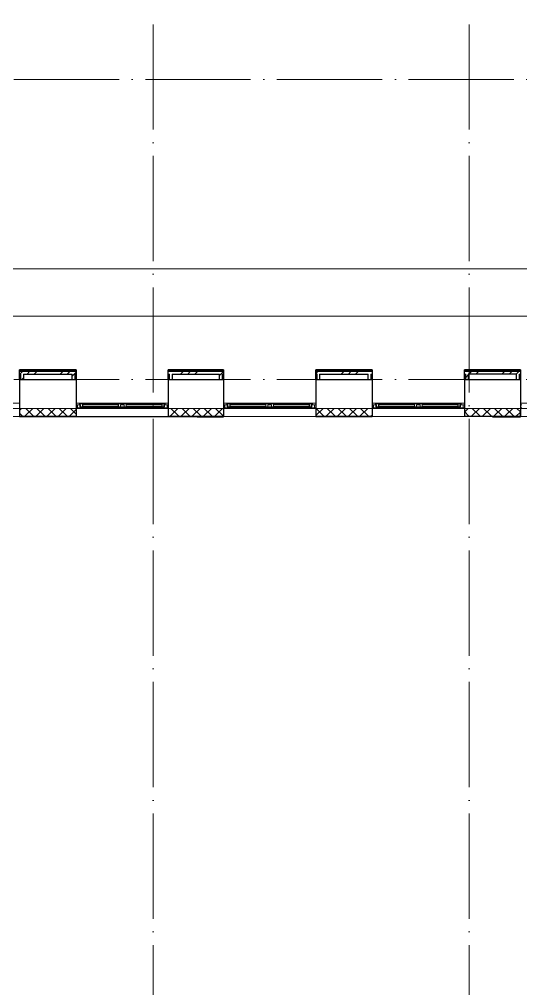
# Model space of a CAD drawing. Header units: millimetres. Extents: x -1073752 to 1436911, y -1379358 to 94781.
# Drawn here: x -882793 to -873269, y -1002336 to -983911 of the extents above; entities that cross this region are included whole.
import ezdxf

# ---------------------------------------------------------------- set-up
doc = ezdxf.new("R2010")
doc.units = ezdxf.units.MM
doc.linetypes.add('ADSK_Линия сетки', pattern=[25, 20, -2.5, 0, -2.5])
for name, color, linetype, lineweight in [('_ Окна', 7, 'Continuous', 9), ('Ограждение', 252, 'Continuous', 9), ('Окна', 7, 'Continuous', 9), ('Оси', 252, 'Continuous', 9), ('Стены внутренние', 7, 'Continuous', 18), ('Стены наружные', 7, 'Continuous', 18), ('Стены штриховка', 7, 'Continuous', 9)]:
    doc.layers.add(name, color=color, linetype=linetype, lineweight=lineweight)

# ---------------------------------------------------------------- blocks, each defined once
blk = doc.blocks.new('2 этаж')
at = {"layer": '_ Окна', "color": 251, "true_color": 0x636466}
for p, q in [((142036, 16479), (142011, 16479)), ((142011, 16421), (142036, 16421)), ((142036, 16421), (142036, 16479)), ((142134, 16487), (142131, 16487)), ((142131, 16487), (142131, 16455)), ((142131, 16455), (142134, 16455)), ((142811, 16487), (142134, 16487)), ((142134, 16487), (142134, 16455)), ((142134, 16455), (142134, 16487)), ((142134, 16455), (142811, 16455)), ((142811, 16455), (142811, 16487)), ((142811, 16487), (142811, 16455)), ((142814, 16487), (142811, 16487)), ((142811, 16455), (142814, 16455)), ((142814, 16455), (142814, 16487)), ((142961, 16487), (142958, 16487)), ((142958, 16487), (142958, 16455)), ((142958, 16455), (142961, 16455)), ((143638, 16487), (142961, 16487)), ((142961, 16487), (142961, 16455)), ((142961, 16455), (142961, 16487)), ((142961, 16455), (143638, 16455)), ((143638, 16455), (143638, 16487)), ((143638, 16487), (143638, 16455)), ((143641, 16487), (143638, 16487)), ((143638, 16455), (143641, 16455)), ((143641, 16455), (143641, 16487)), ((143761, 16479), (143736, 16479)), ((143736, 16479), (143736, 16421)), ((143736, 16421), (143761, 16421)), ((144836, 16479), (144811, 16479)), ((144811, 16421), (144836, 16421)), ((144836, 16421), (144836, 16479)), ((144934, 16487), (144931, 16487)), ((144931, 16487), (144931, 16455)), ((144931, 16455), (144934, 16455)), ((145611, 16487), (144934, 16487)), ((144934, 16487), (144934, 16455)), ((144934, 16455), (144934, 16487)), ((144934, 16455), (145611, 16455)), ((145611, 16455), (145611, 16487)), ((145611, 16487), (145611, 16455)), ((145614, 16487), (145611, 16487)), ((145611, 16455), (145614, 16455)), ((145614, 16455), (145614, 16487)), ((145761, 16487), (145758, 16487)), ((145758, 16487), (145758, 16455)), ((145758, 16455), (145761, 16455)), ((146438, 16487), (145761, 16487)), ((145761, 16487), (145761, 16455)), ((145761, 16455), (145761, 16487)), ((145761, 16455), (146438, 16455)), ((146438, 16455), (146438, 16487)), ((146438, 16487), (146438, 16455)), ((146441, 16487), (146438, 16487)), ((146438, 16455), (146441, 16455)), ((146441, 16455), (146441, 16487)), ((146561, 16479), (146536, 16479)), ((146536, 16479), (146536, 16421)), ((146536, 16421), (146561, 16421)), ((147661, 16479), (147636, 16479)), ((147636, 16421), (147661, 16421)), ((147661, 16421), (147661, 16479)), ((147759, 16487), (147756, 16487)), ((147756, 16487), (147756, 16455)), ((147756, 16455), (147759, 16455)), ((148436, 16487), (147759, 16487)), ((147759, 16487), (147759, 16455)), ((147759, 16455), (147759, 16487)), ((147759, 16455), (148436, 16455)), ((148436, 16455), (148436, 16487)), ((148436, 16487), (148436, 16455)), ((148439, 16487), (148436, 16487)), ((148436, 16455), (148439, 16455)), ((148439, 16455), (148439, 16487)), ((148586, 16487), (148583, 16487)), ((148583, 16487), (148583, 16455)), ((148583, 16455), (148586, 16455)), ((149263, 16487), (148586, 16487)), ((148586, 16487), (148586, 16455)), ((148586, 16455), (148586, 16487)), ((148586, 16455), (149263, 16455)), ((149263, 16455), (149263, 16487)), ((149263, 16487), (149263, 16455)), ((149266, 16487), (149263, 16487)), ((149263, 16455), (149266, 16455)), ((149266, 16455), (149266, 16487)), ((149386, 16479), (149361, 16479)), ((149361, 16479), (149361, 16421)), ((149361, 16421), (149386, 16421)), ((150476, 16479), (150451, 16479)), ((150451, 16421), (150476, 16421))]:
    blk.add_line(p, q, dxfattribs=at)
at = {"layer": '_ Окна', "color": 251, "lineweight": 18, "true_color": 0x636466}
for p, q in [((142074, 16479), (142036, 16479)), ((142036, 16479), (142036, 16421)), ((142036, 16421), (142095, 16421)), ((142130, 16496), (142074, 16496)), ((142074, 16496), (142074, 16479)), ((142074, 16479), (142094, 16479)), ((142082, 16438), (142082, 16479)), ((142094, 16438), (142082, 16438)), ((142094, 16479), (142094, 16438)), ((142094, 16438), (142144, 16438)), ((142095, 16421), (142100, 16438)), ((142131, 16495), (142130, 16496)), ((142132, 16496), (142131, 16495)), ((142131, 16455), (142131, 16487)), ((142131, 16487), (142149, 16487)), ((142149, 16455), (142131, 16455)), ((142147, 16496), (142132, 16496)), ((142144, 16438), (142149, 16455)), ((142149, 16487), (142147, 16496)), ((142798, 16496), (142796, 16487)), ((142796, 16487), (142814, 16487)), ((142814, 16455), (142796, 16455)), ((142796, 16455), (142801, 16438)), ((142813, 16496), (142798, 16496)), ((142801, 16438), (142851, 16438)), ((142814, 16495), (142813, 16496)), ((142815, 16496), (142814, 16495)), ((142814, 16487), (142814, 16455)), ((142871, 16496), (142815, 16496)), ((142851, 16438), (142851, 16479)), ((142851, 16479), (142871, 16479)), ((142871, 16479), (142871, 16496)), ((142957, 16496), (142901, 16496)), ((142901, 16496), (142901, 16479)), ((142901, 16479), (142921, 16479)), ((142921, 16479), (142921, 16438)), ((142921, 16438), (142971, 16438)), ((142958, 16495), (142957, 16496)), ((142959, 16496), (142958, 16495)), ((142958, 16455), (142958, 16487)), ((142958, 16487), (142976, 16487)), ((142976, 16455), (142958, 16455)), ((142974, 16496), (142959, 16496)), ((142971, 16438), (142976, 16455)), ((142976, 16487), (142974, 16496)), ((143625, 16496), (143623, 16487)), ((143623, 16487), (143641, 16487)), ((143641, 16455), (143623, 16455)), ((143623, 16455), (143628, 16438)), ((143640, 16496), (143625, 16496)), ((143628, 16438), (143678, 16438)), ((143641, 16495), (143640, 16496)), ((143642, 16496), (143641, 16495)), ((143641, 16487), (143641, 16455)), ((143698, 16496), (143642, 16496)), ((143672, 16438), (143677, 16421)), ((143677, 16421), (143736, 16421)), ((143678, 16438), (143678, 16479)), ((143678, 16479), (143698, 16479)), ((143690, 16438), (143678, 16438)), ((143690, 16479), (143690, 16438)), ((143698, 16479), (143698, 16496)), ((143736, 16479), (143698, 16479)), ((143736, 16421), (143736, 16479)), ((144874, 16479), (144836, 16479)), ((144836, 16479), (144836, 16421)), ((144836, 16421), (144895, 16421)), ((144930, 16496), (144874, 16496)), ((144874, 16496), (144874, 16479)), ((144874, 16479), (144894, 16479)), ((144882, 16438), (144882, 16479)), ((144894, 16438), (144882, 16438)), ((144894, 16479), (144894, 16438)), ((144894, 16438), (144944, 16438)), ((144895, 16421), (144900, 16438)), ((144931, 16495), (144930, 16496)), ((144932, 16496), (144931, 16495)), ((144931, 16455), (144931, 16487)), ((144931, 16487), (144949, 16487)), ((144949, 16455), (144931, 16455)), ((144947, 16496), (144932, 16496)), ((144944, 16438), (144949, 16455)), ((144949, 16487), (144947, 16496)), ((145598, 16496), (145596, 16487)), ((145596, 16487), (145614, 16487)), ((145614, 16455), (145596, 16455)), ((145596, 16455), (145601, 16438)), ((145613, 16496), (145598, 16496)), ((145601, 16438), (145651, 16438)), ((145614, 16495), (145613, 16496)), ((145615, 16496), (145614, 16495)), ((145614, 16487), (145614, 16455)), ((145671, 16496), (145615, 16496)), ((145651, 16438), (145651, 16479)), ((145651, 16479), (145671, 16479)), ((145671, 16479), (145671, 16496)), ((145757, 16496), (145701, 16496)), ((145701, 16496), (145701, 16479)), ((145701, 16479), (145721, 16479)), ((145721, 16479), (145721, 16438)), ((145721, 16438), (145771, 16438)), ((145758, 16495), (145757, 16496)), ((145759, 16496), (145758, 16495)), ((145758, 16455), (145758, 16487)), ((145758, 16487), (145776, 16487)), ((145776, 16455), (145758, 16455)), ((145774, 16496), (145759, 16496)), ((145771, 16438), (145776, 16455)), ((145776, 16487), (145774, 16496)), ((146425, 16496), (146423, 16487)), ((146423, 16487), (146441, 16487)), ((146441, 16455), (146423, 16455)), ((146423, 16455), (146428, 16438)), ((146440, 16496), (146425, 16496)), ((146428, 16438), (146478, 16438)), ((146441, 16495), (146440, 16496)), ((146442, 16496), (146441, 16495)), ((146441, 16487), (146441, 16455)), ((146498, 16496), (146442, 16496)), ((146472, 16438), (146477, 16421)), ((146477, 16421), (146536, 16421)), ((146478, 16438), (146478, 16479)), ((146478, 16479), (146498, 16479)), ((146490, 16438), (146478, 16438)), ((146490, 16479), (146490, 16438)), ((146498, 16479), (146498, 16496)), ((146536, 16479), (146498, 16479)), ((146536, 16421), (146536, 16479)), ((147699, 16479), (147661, 16479)), ((147661, 16479), (147661, 16421)), ((147661, 16421), (147720, 16421)), ((147755, 16496), (147699, 16496)), ((147699, 16496), (147699, 16479)), ((147699, 16479), (147719, 16479)), ((147707, 16438), (147707, 16479)), ((147719, 16438), (147707, 16438)), ((147719, 16479), (147719, 16438)), ((147719, 16438), (147769, 16438)), ((147720, 16421), (147725, 16438)), ((147756, 16495), (147755, 16496)), ((147757, 16496), (147756, 16495)), ((147756, 16455), (147756, 16487)), ((147756, 16487), (147774, 16487)), ((147774, 16455), (147756, 16455)), ((147772, 16496), (147757, 16496)), ((147769, 16438), (147774, 16455)), ((147774, 16487), (147772, 16496)), ((148423, 16496), (148421, 16487)), ((148421, 16487), (148439, 16487)), ((148439, 16455), (148421, 16455)), ((148421, 16455), (148426, 16438)), ((148438, 16496), (148423, 16496)), ((148426, 16438), (148476, 16438)), ((148439, 16495), (148438, 16496)), ((148440, 16496), (148439, 16495)), ((148439, 16487), (148439, 16455)), ((148496, 16496), (148440, 16496)), ((148476, 16438), (148476, 16479)), ((148476, 16479), (148496, 16479)), ((148496, 16479), (148496, 16496)), ((148582, 16496), (148526, 16496)), ((148526, 16496), (148526, 16479)), ((148526, 16479), (148546, 16479)), ((148546, 16479), (148546, 16438)), ((148546, 16438), (148596, 16438)), ((148583, 16495), (148582, 16496)), ((148584, 16496), (148583, 16495)), ((148583, 16455), (148583, 16487)), ((148583, 16487), (148601, 16487)), ((148601, 16455), (148583, 16455)), ((148599, 16496), (148584, 16496)), ((148596, 16438), (148601, 16455)), ((148601, 16487), (148599, 16496)), ((149250, 16496), (149248, 16487)), ((149248, 16487), (149266, 16487)), ((149266, 16455), (149248, 16455)), ((149248, 16455), (149253, 16438)), ((149265, 16496), (149250, 16496)), ((149253, 16438), (149303, 16438)), ((149266, 16495), (149265, 16496)), ((149267, 16496), (149266, 16495)), ((149266, 16487), (149266, 16455)), ((149323, 16496), (149267, 16496)), ((149297, 16438), (149302, 16421)), ((149302, 16421), (149361, 16421)), ((149303, 16438), (149303, 16479)), ((149303, 16479), (149323, 16479)), ((149315, 16438), (149303, 16438)), ((149315, 16479), (149315, 16438)), ((149323, 16479), (149323, 16496)), ((149361, 16479), (149323, 16479)), ((149361, 16421), (149361, 16479))]:
    blk.add_line(p, q, dxfattribs=at)
at = {"layer": 'Ограждение', "color": 251, "true_color": 0x636466}
for p, q in [((152841, 19061), (139936, 19061)), ((152841, 18161), (138751, 18161)), ((140931, 16511), (139181, 16511)), ((143761, 16511), (142011, 16511)), ((146561, 16511), (144811, 16511)), ((149386, 16511), (147636, 16511)), ((152201, 16511), (150451, 16511))]:
    blk.add_line(p, q, dxfattribs=at)
at = {"layer": 'Окна', "color": 251, "true_color": 0x636466}
for p, q in [((142095, 16421), (143677, 16421)), ((142132, 16496), (142130, 16496)), ((142144, 16438), (142801, 16438)), ((142798, 16496), (142147, 16496)), ((142815, 16496), (142813, 16496)), ((142921, 16438), (142851, 16438)), ((142871, 16496), (142901, 16496)), ((142901, 16479), (142871, 16479)), ((142959, 16496), (142957, 16496)), ((142971, 16438), (143628, 16438)), ((143625, 16496), (142974, 16496)), ((143642, 16496), (143640, 16496)), ((144895, 16421), (146477, 16421)), ((144932, 16496), (144930, 16496)), ((144944, 16438), (145601, 16438)), ((145598, 16496), (144947, 16496)), ((145615, 16496), (145613, 16496)), ((145721, 16438), (145651, 16438)), ((145671, 16496), (145701, 16496)), ((145701, 16479), (145671, 16479)), ((145759, 16496), (145757, 16496)), ((145771, 16438), (146428, 16438)), ((146425, 16496), (145774, 16496)), ((146442, 16496), (146440, 16496)), ((147720, 16421), (149302, 16421)), ((147757, 16496), (147755, 16496)), ((147769, 16438), (148426, 16438)), ((148423, 16496), (147772, 16496)), ((148440, 16496), (148438, 16496)), ((148546, 16438), (148476, 16438)), ((148496, 16496), (148526, 16496)), ((148526, 16479), (148496, 16479)), ((148584, 16496), (148582, 16496)), ((148596, 16438), (149253, 16438)), ((149250, 16496), (148599, 16496)), ((149267, 16496), (149265, 16496))]:
    blk.add_line(p, q, dxfattribs=at)
at = {"layer": 'Оси', "color": 251, "linetype": 'ADSK_Линия сетки', "ltscale": 100, "true_color": 0x636466}
for p, q in [((143476, 33711), (143476, -30995)), ((149476, 33711), (149476, -32265)), ((165326, 22661), (93566, 22661)), ((165326, 16961), (93604, 16961))]:
    blk.add_line(p, q, dxfattribs=at)
at = {"layer": 'Стены внутренние', "color": 251, "lineweight": 30, "true_color": 0x636466}
for p, q in [((140931, 16961), (140931, 16259)), ((141006, 16961), (141936, 16961)), ((142011, 16961), (142011, 16259)), ((143761, 16961), (143761, 16259)), ((143836, 16961), (144736, 16961)), ((144811, 16961), (144811, 16259)), ((146561, 16961), (146561, 16259)), ((146636, 16961), (147561, 16961)), ((147636, 16961), (147636, 16259)), ((149386, 16961), (149386, 16259)), ((149461, 16961), (150376, 16961)), ((150451, 16961), (150451, 16259)), ((140931, 16259), (142011, 16259)), ((143761, 16259), (144811, 16259)), ((147096, 16259), (147636, 16259)), ((150451, 16259), (149386, 16259))]:
    blk.add_line(p, q, dxfattribs=at)
at = {"layer": 'Стены внутренние', "color": 251, "true_color": 0x636466}
for p, q in [((138076, 16411), (150451, 16411)), ((143761, 16411), (149386, 16411)), ((156051, 16411), (149386, 16411)), ((140931, 16259), (139181, 16259)), ((143761, 16259), (142011, 16259)), ((146561, 16259), (144811, 16259)), ((149386, 16259), (147636, 16259)), ((152201, 16259), (150451, 16259))]:
    blk.add_line(p, q, dxfattribs=at)
at = {"layer": 'Стены внутренние', "color": 251, "linetype": 'Continuous', "lineweight": 9, "true_color": 0x636466}
for p, q in [((140931, 16368), (140973, 16411)), ((141035, 16261), (141185, 16411)), ((141201, 16261), (141051, 16411)), ((141248, 16261), (141398, 16411)), ((141413, 16261), (141263, 16411)), ((141460, 16261), (141610, 16411)), ((141626, 16261), (141476, 16411)), ((141672, 16261), (141822, 16411)), ((141838, 16261), (141688, 16411)), ((142009, 16302), (141900, 16411)), ((143793, 16261), (143943, 16411)), ((143959, 16261), (143809, 16411)), ((144005, 16261), (144155, 16411)), ((144171, 16261), (144021, 16411)), ((144217, 16261), (144367, 16411)), ((144383, 16261), (144233, 16411)), ((144430, 16261), (144580, 16411)), ((144595, 16261), (144445, 16411)), ((144642, 16261), (144792, 16411)), ((144808, 16261), (144658, 16411)), ((146563, 16273), (146701, 16411)), ((146717, 16261), (146567, 16411)), ((146763, 16261), (146913, 16411)), ((146929, 16261), (146779, 16411)), ((146975, 16261), (147125, 16411)), ((147141, 16261), (146991, 16411)), ((147187, 16261), (147337, 16411)), ((147353, 16261), (147203, 16411)), ((147399, 16261), (147549, 16411)), ((147565, 16261), (147415, 16411)), ((147636, 16402), (147627, 16411)), ((149386, 16338), (149459, 16411)), ((149521, 16261), (149671, 16411)), ((149687, 16261), (149537, 16411)), ((149733, 16261), (149883, 16411)), ((149899, 16261), (149749, 16411)), ((149945, 16261), (150095, 16411)), ((150111, 16261), (149961, 16411)), ((150157, 16261), (150307, 16411)), ((150323, 16261), (150173, 16411)), ((150451, 16345), (150385, 16411)), ((140989, 16261), (140933, 16317)), ((141569, 16259), (141567, 16261)), ((141711, 16261), (141711, 16259)), ((141884, 16261), (142011, 16388)), ((144384, 16259), (144383, 16261)), ((146639, 16261), (146638, 16259)), ((146848, 16259), (146847, 16261)), ((147612, 16261), (147634, 16283)), ((149474, 16261), (149386, 16349)), ((149388, 16330), (149386, 16333)), ((149454, 16261), (149453, 16259)), ((149664, 16259), (149662, 16261)), ((150369, 16261), (150451, 16342))]:
    blk.add_line(p, q, dxfattribs=at)
at = {"layer": 'Стены наружные', "color": 251, "lineweight": 30, "true_color": 0x636466}
for p, q in [((142011, 17141), (140931, 17141)), ((140931, 17061), (140931, 17141)), ((142011, 17141), (142011, 16961)), ((144811, 17141), (143761, 17141)), ((143761, 16961), (143761, 17141)), ((144811, 17141), (144811, 16961)), ((147636, 17141), (146561, 17141)), ((146561, 16961), (146561, 17141)), ((147636, 17141), (147636, 16961)), ((150451, 17141), (149386, 17141)), ((149386, 16961), (149386, 17141)), ((150451, 17141), (150451, 16961)), ((140931, 16961), (140931, 17061)), ((140931, 16961), (141006, 16961)), ((141006, 17061), (141936, 17061)), ((141006, 17061), (141006, 16961)), ((141936, 16961), (141936, 17061)), ((141936, 16961), (142011, 16961)), ((143761, 16961), (143836, 16961)), ((143836, 17061), (144736, 17061)), ((143836, 17061), (143836, 16961)), ((144736, 16961), (144736, 17061)), ((144736, 16961), (144811, 16961)), ((146561, 16961), (146636, 16961)), ((146636, 17061), (147561, 17061)), ((146636, 17061), (146636, 16961)), ((147561, 16961), (147561, 17061)), ((147561, 16961), (147636, 16961)), ((149386, 16961), (149461, 16961)), ((150376, 17061), (149461, 17061)), ((149461, 17061), (149461, 16961)), ((150376, 16961), (150376, 17061)), ((150376, 16961), (150451, 16961)), ((144811, 16258), (144311, 16258)), ((144311, 16258), (144311, 16253)), ((144311, 16253), (144811, 16253)), ((144811, 16258), (144811, 16253)), ((146561, 16259), (147096, 16259)), ((146561, 16259), (146561, 16254)), ((147096, 16254), (146561, 16254)), ((147096, 16259), (147096, 16254)), ((150451, 16258), (149921, 16258)), ((149921, 16258), (149921, 16253)), ((149921, 16253), (150451, 16253)), ((150451, 16258), (150451, 16253))]:
    blk.add_line(p, q, dxfattribs=at)
at = {"layer": 'Стены наружные', "color": 251, "linetype": 'Continuous', "lineweight": 9, "true_color": 0x636466}
for p, q in [((141049, 17123), (141062, 17136)), ((141062, 17136), (141067, 17141)), ((141262, 17123), (141274, 17136)), ((141474, 17123), (141486, 17136)), ((141486, 17136), (141491, 17141)), ((141686, 17123), (141698, 17136)), ((141898, 17123), (141910, 17136)), ((141910, 17136), (141915, 17141)), ((143807, 17123), (143820, 17136)), ((144019, 17123), (144032, 17136)), ((144032, 17136), (144037, 17141)), ((144231, 17123), (144244, 17136)), ((144444, 17123), (144456, 17136)), ((144456, 17136), (144461, 17141)), ((144656, 17123), (144668, 17136)), ((146565, 17123), (146577, 17136)), ((146577, 17136), (146582, 17141)), ((146777, 17123), (146790, 17136)), ((146989, 17123), (147002, 17136)), ((147002, 17136), (147007, 17141)), ((147201, 17123), (147214, 17136)), ((147413, 17123), (147426, 17136)), ((147426, 17136), (147431, 17141)), ((149535, 17123), (149547, 17136)), ((149547, 17136), (149552, 17141)), ((149747, 17123), (149759, 17136)), ((149959, 17123), (149972, 17136)), ((149972, 17136), (149977, 17141)), ((150171, 17123), (150184, 17136)), ((150383, 17123), (150396, 17136)), ((150396, 17136), (150401, 17141)), ((140931, 17005), (140944, 17017)), ((140941, 17061), (140991, 17111)), ((140944, 17017), (140956, 17030)), ((140976, 16961), (141006, 16991)), ((141037, 17111), (141049, 17123)), ((141076, 17061), (141126, 17111)), ((141211, 17061), (141261, 17111)), ((141249, 17111), (141262, 17123)), ((141461, 17111), (141474, 17123)), ((141673, 17111), (141686, 17123)), ((141704, 17061), (141754, 17111)), ((141839, 17061), (141889, 17111)), ((141885, 17111), (141898, 17123)), ((141936, 17023), (141974, 17061)), ((141974, 17061), (142011, 17098)), ((141986, 16999), (141999, 17012)), ((141999, 17012), (142011, 17024)), ((143795, 17111), (143807, 17123)), ((143994, 17061), (144044, 17111)), ((144007, 17111), (144019, 17123)), ((144129, 17061), (144179, 17111)), ((144219, 17111), (144231, 17123)), ((144264, 17061), (144314, 17111)), ((144431, 17111), (144444, 17123)), ((144643, 17111), (144656, 17123)), ((144736, 17039), (144757, 17061)), ((144757, 17061), (144807, 17111)), ((144786, 17041), (144799, 17054)), ((144799, 17054), (144805, 17061)), ((146561, 17119), (146565, 17123)), ((146561, 17068), (146604, 17111)), ((146765, 17111), (146777, 17123)), ((146977, 17111), (146989, 17123)), ((147047, 17061), (147097, 17111)), ((147182, 17061), (147232, 17111)), ((147189, 17111), (147201, 17123)), ((147317, 17061), (147367, 17111)), ((147401, 17111), (147413, 17123)), ((147613, 17111), (147626, 17123)), ((147626, 17123), (147636, 17134)), ((149386, 17109), (149387, 17111)), ((149386, 16975), (149399, 16987)), ((149399, 16987), (149411, 17000)), ((149411, 17000), (149461, 17050)), ((149472, 17061), (149522, 17111)), ((149522, 17111), (149535, 17123)), ((149607, 17061), (149657, 17111)), ((149734, 17111), (149747, 17123)), ((149947, 17111), (149959, 17123)), ((150101, 17061), (150151, 17111)), ((150159, 17111), (150171, 17123)), ((150236, 17061), (150286, 17111)), ((150371, 17111), (150383, 17123)), ((150371, 17061), (150421, 17111)), ((150433, 16961), (150439, 16966)), ((150439, 16966), (150451, 16979)), ((144388, 16253), (144385, 16258)), ((146638, 16259), (146635, 16254)), ((146851, 16254), (146848, 16259))]:
    blk.add_line(p, q, dxfattribs=at)
at = {"layer": 'Стены наружные', "color": 251, "true_color": 0x636466}
for p, q in [((141471, 16254), (138641, 16254)), ((139181, 16259), (140931, 16259)), ((140931, 16254), (140931, 16259)), ((141471, 16253), (141471, 16259)), ((141471, 16258), (144296, 16258)), ((144296, 16253), (141471, 16253)), ((144296, 16253), (144296, 16258)), ((147096, 16253), (146561, 16253)), ((147115, 16254), (147115, 16259)), ((149921, 16254), (147115, 16254))]:
    blk.add_line(p, q, dxfattribs=at)
at = {"layer": 'Стены штриховка', "color": 251, "true_color": 0x636466}
for p, q in [((140931, 17136), (142011, 17136)), ((142011, 17136), (140931, 17136)), ((143761, 17136), (144811, 17136)), ((144811, 17136), (143761, 17136)), ((146561, 17136), (147636, 17136)), ((147636, 17136), (146561, 17136)), ((149386, 17136), (150451, 17136)), ((150451, 17136), (149386, 17136)), ((142011, 17123), (140931, 17123)), ((142011, 17111), (140931, 17111)), ((140931, 17061), (140956, 17061)), ((140944, 16961), (140944, 17061)), ((140956, 16961), (140956, 17061)), ((141986, 16961), (141986, 17061)), ((141986, 17061), (142011, 17061)), ((141999, 16961), (141999, 17061)), ((144811, 17123), (143761, 17123)), ((144811, 17111), (143761, 17111)), ((143761, 17061), (143786, 17061)), ((143774, 16961), (143774, 17061)), ((143786, 16961), (143786, 17061)), ((144786, 16961), (144786, 17061)), ((144786, 17061), (144811, 17061)), ((144799, 16961), (144799, 17061)), ((147636, 17123), (146561, 17123)), ((147636, 17111), (146561, 17111)), ((146561, 17061), (146586, 17061)), ((146574, 16961), (146574, 17061)), ((146586, 16961), (146586, 17061)), ((147611, 16961), (147611, 17061)), ((147611, 17061), (147636, 17061)), ((147624, 16961), (147624, 17061)), ((150451, 17123), (149386, 17123)), ((150451, 17111), (149386, 17111)), ((149386, 17061), (149411, 17061)), ((149399, 16961), (149399, 17061)), ((149411, 16961), (149411, 17061)), ((150426, 16961), (150426, 17061)), ((150426, 17061), (150451, 17061)), ((150439, 16961), (150439, 17061)), ((140933, 16335), (140931, 16335)), ((140933, 16261), (140933, 16335)), ((142009, 16261), (140933, 16261)), ((142011, 16335), (142009, 16335)), ((142009, 16335), (142009, 16261)), ((143763, 16335), (143761, 16335)), ((143763, 16261), (143763, 16335)), ((144809, 16261), (143763, 16261)), ((144811, 16335), (144809, 16335)), ((144809, 16335), (144809, 16261)), ((146563, 16335), (146561, 16335)), ((146563, 16261), (146563, 16335)), ((147634, 16261), (146563, 16261)), ((147636, 16335), (147634, 16335)), ((147634, 16335), (147634, 16261)), ((149388, 16335), (149386, 16335)), ((149388, 16261), (149388, 16335)), ((150449, 16261), (149388, 16261)), ((150451, 16335), (150449, 16335)), ((150449, 16335), (150449, 16261))]:
    blk.add_line(p, q, dxfattribs=at)

msp = doc.modelspace()

# ---------------------------------------------------------------- block references
msp.add_blockref('2 этаж', (-1023723.7, -1007716.5))

doc.saveas('drawing.dxf')
